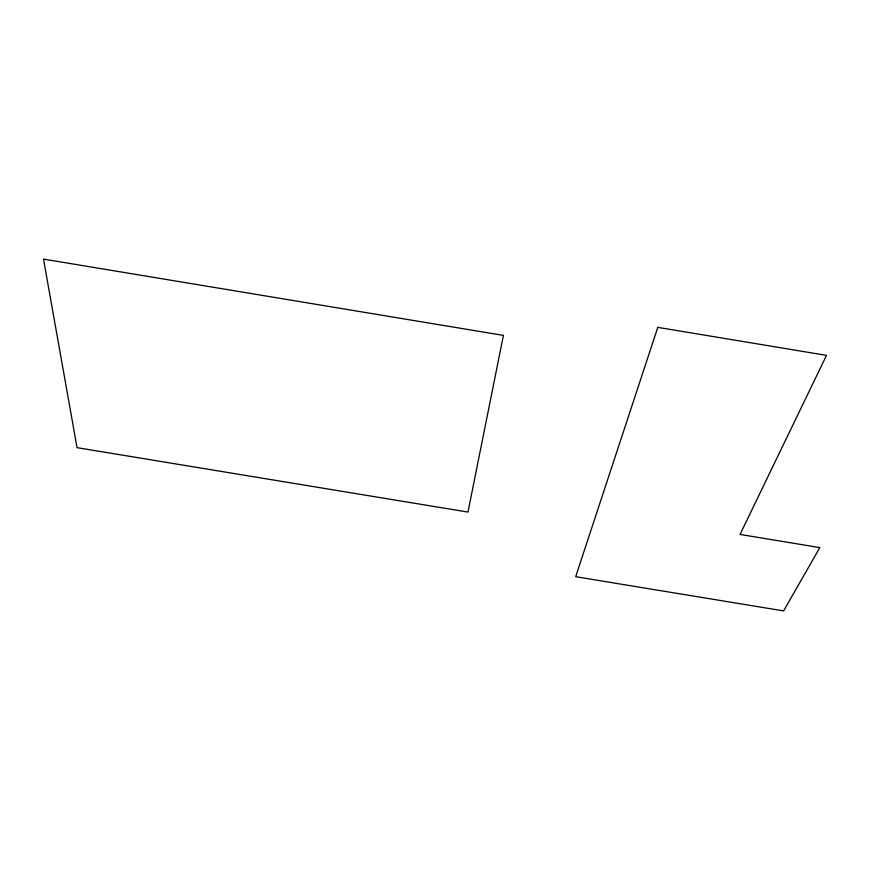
<?xml version="1.0" encoding="UTF-8"?>
<svg xmlns="http://www.w3.org/2000/svg" width="870" height="870" viewBox="0 0 870 870"><rect width="100%" height="100%" fill="white"/><g stroke="black" fill="none" stroke-linecap="round" stroke-linejoin="round"><path stroke-width="1.3" d="M503.415 335.396L467.973 512.071L77.049 447.658L43.5 259.097L503.415 335.396M657.785 327.359L575.679 576.701L783.609 610.903L819.812 547.6L740.044 534.441L826.5 355.373L657.785 327.359"/></g></svg>
